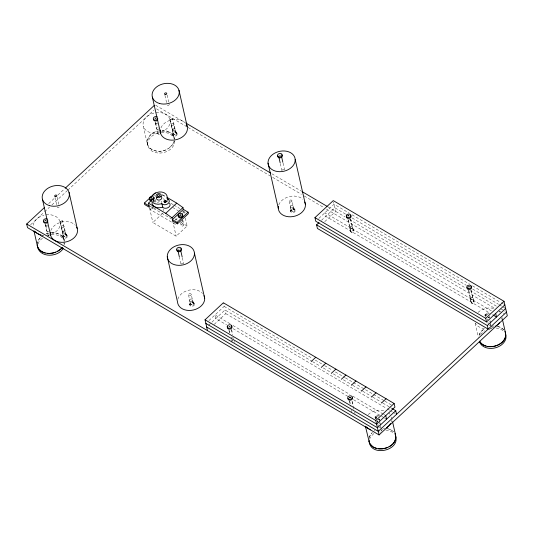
<?xml version="1.0" encoding="UTF-8"?>
<svg xmlns="http://www.w3.org/2000/svg" width="534" height="534" viewBox="0 0 534 534"><rect width="100%" height="100%" fill="white"/><g stroke="black" fill="none" stroke-linecap="round" stroke-linejoin="round"><path stroke-width="0.4" stroke-dasharray="2.67 2" d="M148.011 145.802C144.754 139.027 151.709 132.399 157.991 131.104M37.246 244.912L37.547 242.202L38.748 239.559L40.778 237.156L38.441 240.073L37.313 243.29M46.098 214.822A13.744 10.166 -12.8 0 1 60.035 221.623L64.14 239.673L64.02 244.125L64.334 242.863M64.634 244.672L64.814 243.05M174.725 140.876C174.505 154.159 150.368 158.298 147.564 144.54C144.954 121.058 191.893 131.197 167.456 149.166M147.564 144.54C147.551 137.739 154.399 133.34 160.52 132.499M173.844 142.311L174.244 140.689M38.034 243.831L39.362 241.121L43.02 237.61M369.495 439.302L370.823 436.592L373.873 433.528M173.116 143.906C168.297 151.683 155.434 154.166 148.919 147.17M168.143 131.638C171.267 132.606 174.017 135.636 174.311 139.067M48.681 203.581L55.396 197.34M57.839 195.064L64.561 188.822M30.571 224.787L44.008 212.298M44.616 211.731L49.502 207.192M51.945 204.916L67.211 190.725M67.818 190.157L153.919 110.124M153.231 196.579L154.453 195.444M154.566 197.487L152.123 199.756A1.101 0.814 -12.8 0 1 153.151 200.884M153.959 201.325L155.788 199.623M154.253 201.578L155.441 200.477M154.9 202.206L156.122 201.071M175.446 224.407L150.334 209.595L153.298 206.838M157.443 202.987L159.82 200.784M185.325 218.019L187.14 225.995L176.147 236.208L152.844 222.471L163.838 212.252M182.474 211.971L183.696 210.837L185.719 212.031M175.219 220.242L177.588 218.039M179.958 215.836L181.146 214.735M181.734 214.181L184.697 211.431L185.031 212.872M208.914 320.58L224.173 306.389L223.359 302.778M318.825 218.399L334.084 204.208L349.156 213.099M208.507 325.319L224.994 309.994L311.809 361.191M321.475 220.308L334.905 207.819L345.672 214.167M214.214 324.392L225.815 313.605L224.994 309.994M324.739 221.65L335.726 211.431L333.596 202.046M41.392 236.702L43.494 235.154M42.333 235.894L43.221 235.354M46.491 233.792C51.825 231.903 58.707 232.297 62.638 236.809M165.527 150.047C158.918 152.804 148.305 151.035 147.157 142.732M46.031 233.932L48.08 233.278M47.466 235.414L49.035 235.04M161.315 132.465C166.207 131.931 172.082 133.714 174.157 138.553M51.785 232.811C57.185 232.27 63.82 235.28 64.4 241.248M51.404 234.646C56.297 234.106 62.171 235.888 64.247 240.727M491.58 326.287L493.703 326A13.744 10.166 -12.8 0 1 495.799 326.094M383.252 428.281L384.84 428.221M162.243 130.53L164.332 130.623M385.421 428.248C390.528 428.528 400.74 435.824 387.891 428.615M385.828 430.05C388.799 430.331 391.756 431.352 393.912 433.474M166.341 130.97L168.21 131.564M352.026 214.788L469.686 284.175M472.557 285.87L500.538 302.371M501.252 302.791L503.408 304.06M346.386 214.588L349.256 216.283M352.126 217.972L466.202 285.243M466.916 285.67L469.072 286.938M472.657 289.054L498.489 304.287M499.203 304.707L502.073 306.403M502.788 306.823L504.944 308.091M155.648 105.231L185.064 122.58M271.873 173.777L301.289 191.119M327.836 206.778L345.051 216.931M349.356 219.467L465.588 288.006M469.893 290.549L496.433 306.202M500.738 308.739L505.044 311.275M156.469 108.843L187.314 127.039M188.035 127.459L269.824 175.693M272.694 177.381L301.39 194.309M304.26 195.998L323.631 207.426M326.501 209.114L494.384 308.118M499.41 311.082L504.43 314.039M491.373 310.881L324.926 212.726L325.747 216.337L490.045 313.224M162.216 194.576L166.361 197.019M163.177 198.735L164.612 199.582M171.067 203.387L173.223 204.662M173.937 205.083L179.678 208.467M172.609 207.426L178.343 210.81M175.132 218.913L177.255 220.162M180.786 222.244L187.14 225.995M149.513 205.99L171.04 218.68M224.173 306.389L312.423 358.427M315.294 360.123L323.904 365.196M324.619 365.623L332.508 370.276M335.379 371.964L344.71 377.465M345.425 377.892L384.166 400.734M384.887 401.161L391.342 404.966M312.523 361.611L320.42 366.264M323.284 367.959L330.459 372.191M333.329 373.88L340.505 378.112M343.375 379.808L351.986 384.88M352.7 385.308L362.032 390.808M362.746 391.228L372.071 396.729M372.792 397.156L382.117 402.656M382.838 403.077L390.007 407.309M390.728 407.729L392.163 408.577M225.815 313.605L386.523 408.376M387.243 408.797L392.263 411.761M392.984 412.188L395.133 413.456M230.081 323.784L215.015 314.9L215.836 318.511L226.596 324.859M232.951 325.48L349.897 394.446M352.767 396.135L382.898 413.903M383.619 414.331L385.054 415.172M233.058 328.664L348.569 396.782M349.283 397.203L350.718 398.05M353.588 399.746L380.849 415.819M381.57 416.246L383.719 417.515M384.44 417.935L386.589 419.203M63.546 238.177L64.14 239.673M501.947 317.269L502.3 318.838M489.264 316.682L489.591 318.124M490.032 320.647L490.546 322.903M489.885 321.274L490.412 323.591M490.586 324.365L491.113 326.681M487.889 322.336L488.416 324.659M484.979 315.12L485.179 316.021M473.264 298.413A1.515 1.121 -12.8 0 1 471.081 299.687A1.515 1.121 -12.8 0 1 470.961 297.738A1.515 1.121 -12.8 0 1 473.264 298.413L474.079 302.017A1.515 1.121 -12.8 0 1 471.902 303.292A1.515 1.121 -12.8 0 1 471.782 301.35A1.515 1.121 -12.8 0 1 474.079 302.017M471.208 289.955L473.938 301.984A1.375 1.015 -12.8 0 1 472.029 303.212A1.375 1.015 -12.8 0 1 471.796 301.463A1.375 1.015 -12.8 0 1 473.938 301.984M471.095 290.73L472.857 298.466A1.101 0.814 -12.8 0 1 471.268 299.394A1.101 0.814 -12.8 0 1 471.182 297.979A1.101 0.814 -12.8 0 1 472.857 298.466M468.752 290.249L470.681 298.76M468.505 290.429L471.235 302.458M470.274 298.813L471.095 302.424M475.14 323.304L478.351 337.421M352.727 227.33A1.515 1.121 -12.8 0 1 350.551 228.605A1.515 1.121 -12.8 0 1 350.431 226.663A1.515 1.121 -12.8 0 1 352.727 227.33L353.548 230.942A1.515 1.121 -12.8 0 1 351.365 232.217A1.515 1.121 -12.8 0 1 351.252 230.267A1.515 1.121 -12.8 0 1 353.548 230.942M350.678 218.873L353.408 230.908A1.375 1.015 -12.8 0 1 351.492 232.136A1.375 1.015 -12.8 0 1 351.265 230.388A1.375 1.015 -12.8 0 1 353.408 230.908M350.391 218.88L352.32 227.384A1.101 0.814 -12.8 0 1 350.738 228.312A1.101 0.814 -12.8 0 1 350.651 226.897A1.101 0.814 -12.8 0 1 352.32 227.384M348.395 219.948L350.15 227.678M347.968 219.347L350.704 231.376M349.743 227.738L350.564 231.342M391.502 417.094L392.036 419.45M379.354 418.856L379.681 420.298M379.801 422.674L381.203 428.862M381.383 429.636L381.73 431.178M377.097 420.645L377.805 423.742M377.979 424.517L378.506 426.833M375.869 417.094L376.203 418.536M352.32 401.448L353.228 405.46M352.026 401.421L353.435 407.609M349.677 400.941L350.911 406.354M349.43 401.121L349.977 403.524M351.365 410.225L351.859 412.388M294.975 209.635A2.336 1.729 -12.8 0 1 291.724 211.731A2.336 1.729 -12.8 0 1 291.33 208.754A2.336 1.729 -12.8 0 1 294.975 209.635L295.182 210.543A2.336 1.729 -12.8 0 1 291.924 212.632A2.336 1.729 -12.8 0 1 291.531 209.655A2.336 1.729 -12.8 0 1 295.182 210.543M293.346 206.231A1.515 1.121 -12.8 0 1 291.17 207.506A1.515 1.121 -12.8 0 1 291.05 205.557A1.515 1.121 -12.8 0 1 293.346 206.231L294.167 209.835A1.515 1.121 -12.8 0 1 291.985 211.11A1.515 1.121 -12.8 0 1 291.871 209.168A1.515 1.121 -12.8 0 1 294.167 209.835M291.978 200.784A1.375 1.015 -12.8 0 1 290.062 202.012A1.375 1.015 -12.8 0 1 289.835 200.263A1.375 1.015 -12.8 0 1 291.978 200.784L294.027 209.802A1.375 1.015 -12.8 0 1 292.111 211.03A1.375 1.015 -12.8 0 1 291.884 209.281A1.375 1.015 -12.8 0 1 294.027 209.802M283.033 163.09L284.488 169.505M289.274 201.258L291.324 210.276M290.363 206.631L291.184 210.242M280.33 163.564L281.965 170.78M290.376 210.443L290.583 211.344M231.602 329.565L232.697 334.377M231.322 329.571L232.377 334.211M229.32 330.639L229.847 332.956M228.899 330.039L229.446 332.448M231.088 339.664L231.636 342.067M177.014 133.12A2.336 1.729 -12.8 0 1 173.764 135.209A2.336 1.729 -12.8 0 1 173.37 132.232A2.336 1.729 -12.8 0 1 177.014 133.12L177.221 134.021A2.336 1.729 -12.8 0 1 173.964 136.11A2.336 1.729 -12.8 0 1 173.57 133.133A2.336 1.729 -12.8 0 1 177.221 134.021M175.386 129.709A1.515 1.121 -12.8 0 1 173.21 130.984A1.515 1.121 -12.8 0 1 173.089 129.041A1.515 1.121 -12.8 0 1 175.386 129.709L176.207 133.32A1.515 1.121 -12.8 0 1 174.024 134.595A1.515 1.121 -12.8 0 1 173.91 132.646A1.515 1.121 -12.8 0 1 176.207 133.32M174.017 124.262A1.375 1.015 -12.8 0 1 172.102 125.49A1.375 1.015 -12.8 0 1 171.875 123.741A1.375 1.015 -12.8 0 1 174.017 124.262L176.066 133.28A1.375 1.015 -12.8 0 1 174.151 134.515A1.375 1.015 -12.8 0 1 173.924 132.766A1.375 1.015 -12.8 0 1 176.066 133.28M167.102 95.099L168.684 102.061M172.495 118.815A1.101 0.814 -12.8 0 1 170.907 119.743A1.101 0.814 -12.8 0 1 170.82 118.328A1.101 0.814 -12.8 0 1 172.495 118.815L174.952 129.642A1.101 0.814 -12.8 0 1 173.363 130.57A1.101 0.814 -12.8 0 1 173.276 129.155A1.101 0.814 -12.8 0 1 174.952 129.642M164.933 95.392L166.688 103.122M170.319 119.109L172.782 129.936M171.314 124.736L173.363 133.754M156.008 112.647A13.744 10.166 -12.8 0 1 169.945 119.449L174.051 137.492M172.415 133.921L172.622 134.822M183.696 210.837L184.237 213.233M155.548 123.007L158.011 133.834M155.147 122.493L156.509 128.507M194.222 303.299A2.336 1.729 -12.8 0 1 190.972 305.388A2.336 1.729 -12.8 0 1 190.578 302.418A2.336 1.729 -12.8 0 1 194.222 303.299L194.429 304.2A2.336 1.729 -12.8 0 1 191.172 306.289A2.336 1.729 -12.8 0 1 190.785 303.319A2.336 1.729 -12.8 0 1 194.429 304.2M192.6 299.894A1.515 1.121 -12.8 0 1 190.418 301.169A1.515 1.121 -12.8 0 1 190.298 299.22A1.515 1.121 -12.8 0 1 192.6 299.894L193.415 303.499A1.515 1.121 -12.8 0 1 191.239 304.774A1.515 1.121 -12.8 0 1 191.119 302.831A1.515 1.121 -12.8 0 1 193.415 303.499M191.225 294.441A1.375 1.015 -12.8 0 1 189.31 295.669A1.375 1.015 -12.8 0 1 189.083 293.92A1.375 1.015 -12.8 0 1 191.225 294.441L193.275 303.466A1.375 1.015 -12.8 0 1 191.366 304.694A1.375 1.015 -12.8 0 1 191.132 302.945A1.375 1.015 -12.8 0 1 193.275 303.466M182.348 257.768L183.623 263.382M172.702 221.056L176.147 236.208M167.195 199.416L167.836 202.232L168.016 201.478A8.177 6.048 -12.8 0 0 168.063 200.517M188.522 294.915L190.571 303.939M189.61 300.295L190.431 303.906M179.277 256.64L181.099 264.657M189.623 304.106L189.83 305.007M161.301 201.084L161.662 202.68M163.11 209.061L163.471 210.656M153.892 113.061A13.744 10.166 -12.8 0 0 143.319 126.264L147.417 144.307M153.939 197.854L154.146 198.755M153.198 198.922L153.885 201.925M153.271 200.457L153.605 201.925M152.03 206.157L152.544 208.414A1.375 1.015 -12.8 0 0 153.885 209.208A1.375 1.015 -12.8 0 0 155.247 208.153M150.007 208.153L150.334 209.595M149.58 208.113L152.844 222.471M67.104 235.294A2.336 1.729 -12.8 0 1 63.853 237.383A2.336 1.729 -12.8 0 1 63.459 234.413A2.336 1.729 -12.8 0 1 67.104 235.294L67.311 236.195A2.336 1.729 -12.8 0 1 64.053 238.284A2.336 1.729 -12.8 0 1 63.659 235.314A2.336 1.729 -12.8 0 1 67.311 236.195M65.475 231.883A1.515 1.121 -12.8 0 1 63.299 233.158A1.515 1.121 -12.8 0 1 63.179 231.215A1.515 1.121 -12.8 0 1 65.475 231.883L66.296 235.494A1.515 1.121 -12.8 0 1 64.113 236.769A1.515 1.121 -12.8 0 1 64 234.827A1.515 1.121 -12.8 0 1 66.296 235.494M64.107 226.436A1.375 1.015 -12.8 0 1 62.191 227.664A1.375 1.015 -12.8 0 1 61.964 225.915A1.375 1.015 -12.8 0 1 64.107 226.436L66.156 235.461A1.375 1.015 -12.8 0 1 64.24 236.689A1.375 1.015 -12.8 0 1 64.013 234.94A1.375 1.015 -12.8 0 1 66.156 235.461M57.191 197.273L58.773 204.235M62.585 220.989A1.101 0.814 -12.8 0 1 60.996 221.917A1.101 0.814 -12.8 0 1 60.909 220.502A1.101 0.814 -12.8 0 1 62.585 220.989L65.041 231.816A1.101 0.814 -12.8 0 1 63.453 232.744A1.101 0.814 -12.8 0 1 63.366 231.329A1.101 0.814 -12.8 0 1 65.041 231.816M55.022 197.567L56.778 205.303M60.409 221.283L62.872 232.11M61.403 226.91L63.453 235.935M62.505 236.095L62.712 237.003M45.637 225.181L47.92 235.234M45.063 223.92L46.598 230.681M182.782 219.921L183.809 224.787A1.375 1.028 -11.9 0 1 181.894 226.016A1.375 1.028 -11.9 0 1 181.66 224.247A1.375 1.028 -11.9 0 1 183.809 224.787M180.585 222.811L181.099 225.241M379.2 419.157L379.667 421.566M379.821 422.367L380.595 426.372M375.062 417.261L375.228 418.142M178.169 249.391A1.375 1.015 -12.8 0 1 179.464 248.951M181.166 264.23A1.375 1.015 -12.8 0 1 183.469 263.636M279.035 155.521A1.375 1.015 -12.8 0 1 281.058 155.327M282.146 170.146A1.375 1.015 -12.8 0 1 284.335 169.759M348.308 215.042A2.336 1.729 -12.8 0 1 349.269 214.948M347.774 216.116A1.375 1.015 -12.8 0 1 349.069 215.676M468.518 287.032A1.375 1.015 -12.8 0 1 469.867 286.791M349.236 397.883A1.375 1.015 -12.8 0 1 351.045 397.57M354.81 412.468A1.375 1.015 -12.8 0 1 354.81 413.109M228.912 326.641A1.375 1.015 -12.8 0 1 229.433 326.421M229.713 326.367A1.375 1.015 -12.8 0 1 230.267 326.407M234.339 341.813A1.375 1.015 -12.8 0 1 234.279 342.027M232.197 341.079A1.375 1.015 -12.8 0 1 232.998 340.805M153.371 196.919A2.336 1.729 -12.8 0 1 152.11 199.916M152.797 197.467A2.336 1.729 -12.8 0 1 154.159 198.935A2.336 1.729 -12.8 0 1 152.771 200.664M152.137 198.121A1.375 1.015 -12.8 0 1 153.205 199.028A1.375 1.015 -12.8 0 1 152.27 200.096M152.123 200.137A1.375 1.015 -12.8 0 0 153.205 199.028A1.375 1.015 -12.8 0 0 152.15 198.127M152.544 208.414A1.375 1.015 -12.8 0 1 153.625 207.199M180.098 214.408A2.336 1.749 -11.9 0 1 181.059 214.321M181.587 215.309A1.375 1.028 -11.9 0 0 179.558 215.482A1.375 1.015 -12.8 0 1 181.5 215.249M375.996 418.442A2.336 1.769 -10.9 0 1 375.649 415.832A2.336 1.769 -10.9 0 1 379.093 415.565M378.893 419.11A2.336 1.769 -10.9 0 1 378.472 419.33A1.515 1.121 -12.8 0 1 379.447 419.764M375.809 419.103A2.336 1.769 -10.9 0 1 375.662 416.874A2.336 1.769 -10.9 0 1 378.486 416.066M376.517 418.556A1.375 1.041 -10.9 0 1 376.624 417.067A1.375 1.041 -10.9 0 1 378.553 416.994M380.422 425.972A1.375 1.041 -10.9 0 1 379.233 427.634M485.907 316.262A2.336 1.729 -12.8 0 1 485.74 313.565A2.336 1.729 -12.8 0 1 489.284 313.652M489.478 316.302A2.336 1.729 -12.8 0 1 489.191 316.622M488.41 317.129A2.336 1.729 -12.8 0 1 487.949 317.283M485.279 316.368A2.336 1.729 -12.8 0 1 485.947 314.466A2.336 1.729 -12.8 0 1 488.436 313.932M486.134 315.641A1.375 1.015 -12.8 0 1 488.043 314.626M490.546 323.858A1.375 1.015 -12.8 0 1 490.706 325.039M490.532 325.233A1.375 1.015 -12.8 0 1 489.237 325.673M45.437 219.761A2.336 1.729 -12.8 0 1 45.917 219.674M44.729 221.023A1.375 1.015 -12.8 0 1 46.198 220.388M48.748 231.202A1.375 1.015 -12.8 0 1 46.658 230.888A1.375 1.015 -12.8 0 1 47.96 229.42M155.347 117.58A2.336 1.729 -12.8 0 1 156.308 117.493M154.807 118.655A1.375 1.015 -12.8 0 1 156.108 118.214M158.872 128.861A1.375 1.015 -12.8 0 1 156.569 128.714A1.375 1.015 -12.8 0 1 158.157 127.239M152.611 199.823A8.177 6.048 -12.8 0 1 154.933 197.333M162.122 195.491A8.177 6.048 -12.8 0 1 166.301 197.153M152.123 199.582A1.375 1.015 -12.8 0 1 153.392 200.958M278.795 204.889A13.744 10.166 -12.8 0 1 289.461 196.552A13.744 10.166 -12.8 0 1 302.798 199.235M177.822 299.22A13.744 10.166 -12.8 0 1 188.709 290.209A13.744 10.166 -12.8 0 1 202.553 293.4M50.85 230.548A13.744 10.166 -12.8 0 1 61.911 222.004A13.744 10.166 -12.8 0 1 75.401 225.275M160.968 127.84A13.744 10.166 -12.8 0 1 171.474 119.903A13.744 10.166 -12.8 0 1 184.484 122.306M59.181 206.985A1.101 0.814 -12.8 0 1 57.131 206.845M169.165 104.17A1.101 0.814 -12.8 0 1 168.457 105.278A1.101 0.814 -12.8 0 1 167.089 104.878M347.974 216.23A1.101 0.814 -12.8 0 1 349.009 215.883M468.505 287.312A1.101 0.814 -12.8 0 1 469.807 287.005M228.906 326.921A1.101 0.814 -12.8 0 1 230.207 326.614M349.65 397.843A1.101 0.814 -12.8 0 1 350.971 397.797M353.194 408.523A1.101 0.814 -12.8 0 1 353.782 409.157M233.084 337.688A1.101 0.814 -12.8 0 1 233.131 338.503M231.582 337.588A1.101 0.814 -12.8 0 1 232.397 337.395M479.078 335.506A13.577 10.046 -12.8 0 1 484.952 328.543M497.087 326.421A13.577 10.046 -12.8 0 1 503.502 329.758M480.68 334.698A13.577 10.046 -12.8 0 1 484.645 330.793M489.898 328.497A13.577 10.046 -12.8 0 1 491.988 328.09M496.159 328.023A13.577 10.046 -12.8 0 1 503.909 331.561M479.091 334.958A13.744 10.166 -12.8 0 1 484.865 328.443M497.801 326.441A13.744 10.166 -12.8 0 1 504.009 330.099M157.223 123.494A1.101 0.814 -12.8 0 1 155.648 123.307A1.101 0.814 -12.8 0 1 156.302 122.106M159.426 134.435A1.101 0.814 -12.8 0 1 158.011 133.72A1.101 0.814 -12.8 0 1 159.593 132.906M169.945 119.449A13.744 10.166 -12.8 0 1 161.428 131.998M159.379 132.652A13.744 10.166 -12.8 0 1 143.319 126.264M487.862 319.152A1.101 0.814 -12.8 0 1 487.362 319.005M488.049 317.51A1.101 0.814 -12.8 0 1 489.01 317.79M490.058 329.932A1.101 0.814 -12.8 0 1 489.491 329.084M489.972 328.517A1.101 0.814 -12.8 0 1 490.225 328.397M491.053 328.37A1.101 0.814 -12.8 0 1 491.287 328.47M377.685 421.279A1.101 0.814 -12.8 0 1 377.151 420.852M378.419 419.671A1.101 0.814 -12.8 0 1 379.1 419.964M60.035 221.623A13.744 10.166 -12.8 0 1 51.518 234.179M49.468 234.833A13.744 10.166 -12.8 0 1 48.06 235.134M33.215 225.248A13.744 10.166 -12.8 0 1 43.982 215.235M391.696 420.285A13.744 10.166 -12.8 0 1 391.295 421.913M382.978 429.643A13.744 10.166 -12.8 0 1 380.929 430.297M368.14 414.578A13.744 10.166 -12.8 0 1 383.792 410.573M388.805 413.016A13.744 10.166 -12.8 0 1 390 414.23M47.312 225.668A1.101 0.814 -12.8 0 1 45.737 225.482A1.101 0.814 -12.8 0 1 46.391 224.28M48.22 235.581A1.101 0.814 -12.8 0 1 49.415 235.033M380.415 432.153A1.101 0.814 -12.8 0 1 379.727 431.859M501.606 318.11A13.744 10.166 -12.8 0 1 501.373 319.198M494.19 326.908A13.744 10.166 -12.8 0 1 491.534 327.929M484.498 328.597A13.744 10.166 -12.8 0 1 475.373 323.224M478.05 312.403A13.744 10.166 -12.8 0 1 493.703 308.398M499.143 311.229A13.744 10.166 -12.8 0 1 499.911 312.056M486.267 315.654A1.515 1.121 -12.8 0 1 486.314 313.945A1.515 1.121 -12.8 0 1 488.537 313.979M47.533 225.902A1.515 1.121 -12.8 0 1 45.584 225.875A1.515 1.121 -12.8 0 1 45.617 224.38M182.234 220.375A1.101 0.814 -12.8 0 1 182.535 221.63A1.101 0.814 -12.8 0 1 180.819 221.69M234.479 341.633A1.515 1.121 -12.8 0 1 234.313 342.221M232.177 340.959A1.515 1.121 -12.8 0 1 232.917 340.712M157.443 123.728A1.515 1.121 -12.8 0 1 155.494 123.701A1.515 1.121 -12.8 0 1 155.528 122.206M377.865 421.64A1.515 1.121 -12.8 0 1 377.178 421.439M487.776 319.459A1.515 1.121 -12.8 0 1 487.409 319.399M488.029 317.203A1.515 1.121 -12.8 0 1 489.358 317.59M354.943 412.428A1.515 1.121 -12.8 0 1 354.843 413.296M155.007 118.374A1.515 1.121 -12.8 0 1 156.135 118.114M44.796 220.776A1.515 1.121 -12.8 0 1 46.224 220.288M231.716 337.194A1.515 1.121 -12.8 0 1 232.096 337.101M376.357 417.828A1.515 1.121 -12.8 0 1 376.263 416.24A1.515 1.121 -12.8 0 1 378.372 415.953M369.174 437.132L369.087 437.493L370.216 435.03L372.238 432.62L369.174 437.132M374.955 430.618L374.681 430.818L374.955 430.618"/><path stroke-width="0.8" d="M369.294 440.557C369.001 457.311 400.734 451.35 395.547 435.784M376.71 448.42L373.126 447.058L369.561 443.44L365.41 426.259M63.386 248.223C57.752 257.889 38.027 258.156 37.246 244.912C37.507 249.138 41.325 252.135 45.216 253.003M62.238 247.376L60.869 248.998L57.545 251.34M62.178 247.596C58.546 251.834 52.726 253.87 47.219 253.356M504.844 304.907L486.521 321.935L315.768 221.243L314.947 217.632L333.269 200.604L504.023 301.296L507.3 315.734L379.073 434.936L27.521 227.624L26.7 224.013L44.409 207.552M65.168 188.255L154.319 105.378M151.509 200.323L148.459 203.16L149.4 207.312L144.681 204.529L144.354 203.087L155.347 192.867M165.734 213.353L176.727 203.134L182.955 207.586L183.369 209.395L188.088 212.178L188.415 213.62L177.428 223.839L172.702 221.056L171.968 217.805L165.734 213.353L148.459 203.16M171.968 217.805L182.955 207.586M183.369 209.395L172.375 219.614L177.094 222.398L177.428 223.839M177.094 222.398L188.088 212.178M207.499 330.633L205.036 319.806L223.359 302.778L394.112 403.477L394.926 407.082L376.61 424.109L205.857 323.417M316.589 224.847L487.342 325.546L488.163 329.151L317.41 228.459L316.589 224.847L319.032 222.578M311.182 361.531L315.761 357.273M321.228 367.452L325.807 363.193M331.274 373.379L335.853 369.121M341.319 379.3L345.899 375.042M351.359 385.221L355.944 380.962M361.405 391.148L365.984 386.89M371.45 397.069L376.029 392.81M381.496 402.99L386.075 398.738M379.073 434.936L375.789 420.505L394.112 403.477M486.521 321.935L485.7 318.324L504.023 301.296M392.163 408.577L395.747 410.693L377.431 427.721L206.678 327.028M487.342 325.546L505.658 308.518M506.479 312.123L378.252 431.332L26.7 224.013M389.006 446.811C393.178 444.682 396.889 440.049 395.601 435.137L392.57 421.8M161.762 203.614L160.814 203.921A8.177 6.048 -12.8 0 1 151.135 199.496A8.177 6.048 -12.8 0 1 159.232 191.966A8.177 6.048 -12.8 0 1 167.222 197.96L167.035 198.715L167.623 198.915A4.125 3.05 -12.8 0 1 168.223 203.421A4.125 3.05 -12.8 0 1 162.162 203.995L161.762 203.614L162.957 207.519A4.125 3.05 -12.8 0 0 168.384 207.432A4.125 3.05 -12.8 0 0 169.552 203.28M162.563 207.132L161.615 207.439A8.177 6.048 -12.8 0 1 151.903 202.7M55.616 252.222C49.589 254.538 41.138 253.75 37.867 247.489M387.077 447.686L382.911 448.754L378.686 448.82M185.779 123L270.438 172.929M302.004 191.546L327.115 206.351M492.915 314.913L496.5 317.029L495.679 313.425M314.947 217.632L485.7 318.324M167.049 197.426L176.727 203.134M144.354 203.087L149.073 205.87M205.036 319.806L375.789 420.505M395.14 433.982L395.3 434.389M395.006 433.648L395.601 435.137M395.487 435.163C398.004 448.994 372.558 454.748 368.894 441.151M502.481 319.626L505.511 332.962M395.747 410.693L396.568 414.297M385.768 415.599L386.589 419.203M295.189 159.486A13.744 10.166 -12.8 0 1 275.357 171.08A13.744 10.166 -12.8 0 1 274.276 153.398A13.744 10.166 -12.8 0 1 295.189 159.486L305.435 204.602M281.578 156.676L282.853 162.289M278.868 157.15L280.143 162.763M268.028 163.157L278.274 208.267M178.983 90.293L187.18 126.378M194.436 253.149A13.744 10.166 -12.8 0 1 174.605 264.737A13.744 10.166 -12.8 0 1 173.523 247.055A13.744 10.166 -12.8 0 1 194.436 253.149L204.682 298.259M152.35 97.108L160.554 133.193M180.712 250.553L182.167 256.967M178.002 251.027L179.277 256.64M167.275 256.814L177.522 301.924A13.744 10.166 -12.8 0 0 193.495 309.974A13.744 10.166 -12.8 0 0 204.055 295.682M69.073 192.467L77.27 228.559M42.44 199.282L50.643 235.367M33.942 230.795L37.507 246.488M180.899 248.65A2.336 1.729 -12.8 0 1 179.638 251.654A2.336 1.729 -12.8 0 1 176.981 249.658M281.765 154.773A2.336 1.729 -12.8 0 1 280.504 157.777A2.336 1.729 -12.8 0 1 277.847 155.781M350.504 215.376A2.336 1.729 -12.8 0 1 350.484 217.712A2.336 1.729 -12.8 0 1 347.407 218.252A2.336 1.729 -12.8 0 1 346.78 216.023M471.315 286.718A2.336 1.729 -12.8 0 1 469.533 289.501A2.336 1.729 -12.8 0 1 467.116 287.452M470.681 286.237A2.336 1.729 -12.8 0 1 471.035 286.451M352.246 397.409A2.336 1.729 -12.8 0 1 350.704 400.14A2.336 1.729 -12.8 0 1 347.941 398.511M231.436 326.06A2.336 1.729 -12.8 0 1 231.416 328.403A2.336 1.729 -12.8 0 1 228.338 328.944A2.336 1.729 -12.8 0 1 227.711 326.715M151.629 200.003A2.336 1.729 -12.8 0 1 149.346 198.288A2.336 1.729 -12.8 0 1 152.137 196.499M151.356 200.911A2.336 1.729 -12.8 0 1 149.854 198.468M182.294 214.761A2.336 1.749 -11.9 0 1 182.281 217.124A2.336 1.749 -11.9 0 1 179.197 217.638A2.336 1.749 -11.9 0 1 178.57 215.382M47.893 220.856A2.336 1.729 -12.8 0 1 44.602 222.171A2.336 1.729 -12.8 0 1 43.888 219.621A2.336 1.729 -12.8 0 1 47.426 219.187M47.9 222.111A2.336 1.729 -12.8 0 1 45.176 223.159A2.336 1.729 -12.8 0 1 43.608 221.463M157.804 118.675A2.336 1.729 -12.8 0 1 154.513 119.996A2.336 1.729 -12.8 0 1 153.799 117.44A2.336 1.729 -12.8 0 1 157.336 117.013M157.81 119.93A2.336 1.729 -12.8 0 1 155.087 120.978A2.336 1.729 -12.8 0 1 153.518 119.282M165.707 200.864A1.101 0.814 -12.8 0 1 166.174 201.925A1.101 0.814 -12.8 0 1 164.706 202.426A1.101 0.814 -12.8 0 1 164.245 201.365M160.968 196.432A2.683 1.982 -12.8 0 1 161.288 199.095A2.683 1.982 -12.8 0 1 157.764 199.923A2.683 1.982 -12.8 0 1 156.829 197.4M167.549 198.695A8.177 6.048 -12.8 0 1 167.903 199.582M304.807 202.019A13.744 10.166 -12.8 0 1 292.926 216.577A13.744 10.166 -12.8 0 1 278.414 206.231M76.676 227.063A13.744 10.166 -12.8 0 1 65.642 241.995A13.744 10.166 -12.8 0 1 50.443 232.177M186.586 124.889A13.744 10.166 -12.8 0 1 175.553 139.821A13.744 10.166 -12.8 0 1 160.354 130.002M505.398 333.817A13.577 10.046 -12.8 0 1 495.826 347.707A13.577 10.046 -12.8 0 1 479.392 341.286M505.605 334.558A13.577 10.046 -12.8 0 1 505.571 335.893M505.311 337.228A13.577 10.046 -12.8 0 1 487.969 346.433M486.027 346.005A13.577 10.046 -12.8 0 1 479.692 341.319M504.917 331.474A13.744 10.166 -12.8 0 1 496.987 345.511A13.744 10.166 -12.8 0 1 479.472 341.266M390.568 423.502A13.744 10.166 -12.8 0 1 386.676 427.681M370.709 429.837A13.744 10.166 -12.8 0 1 366.371 426.766M41.118 234.96A13.744 10.166 -12.8 0 1 34.91 231.302M499.45 322.843A13.744 10.166 -12.8 0 1 495.425 326.247M178.016 250.773A2.336 1.729 -12.8 0 0 181.266 248.684A2.336 1.729 -12.8 0 0 177.622 247.796A2.336 1.729 -12.8 0 0 178.016 250.773M278.882 156.896A2.336 1.729 -12.8 0 0 282.132 154.807A2.336 1.729 -12.8 0 0 278.488 153.919A2.336 1.729 -12.8 0 0 278.882 156.896M347.621 217.492A2.336 1.729 -12.8 0 0 350.871 215.402A2.336 1.729 -12.8 0 0 347.227 214.521A2.336 1.729 -12.8 0 0 347.621 217.492M468.151 288.574A2.336 1.729 -12.8 0 0 471.402 286.484A2.336 1.729 -12.8 0 0 467.757 285.597A2.336 1.729 -12.8 0 0 468.151 288.574M349.082 399.258A2.336 1.729 -12.8 0 0 352.333 397.169A2.336 1.729 -12.8 0 0 348.689 396.288A2.336 1.729 -12.8 0 0 349.082 399.258M228.545 328.183A2.336 1.729 -12.8 0 0 231.803 326.094A2.336 1.729 -12.8 0 0 228.151 325.206A2.336 1.729 -12.8 0 0 228.545 328.183M179.431 216.897A2.336 1.749 -11.9 0 0 182.681 214.815A2.336 1.749 -11.9 0 0 179.03 213.887A2.336 1.749 -11.9 0 0 179.431 216.897M157.41 197.553A2.683 1.982 -12.8 0 0 161.275 195.297A2.683 1.982 -12.8 0 0 157.196 194.109A2.683 1.982 -12.8 0 0 157.41 197.553M158.064 196.532A1.235 0.914 -12.8 0 0 159.853 195.491A1.235 0.914 -12.8 0 0 157.971 194.937A1.235 0.914 -12.8 0 0 158.064 196.532M164.605 201.972A1.101 0.814 -12.8 0 0 166.194 201.044A1.101 0.814 -12.8 0 0 164.519 200.557A1.101 0.814 -12.8 0 0 164.605 201.972M159.419 103.456A13.744 10.166 -12.8 0 0 179.244 91.868A13.744 10.166 -12.8 0 0 158.338 85.774A13.744 10.166 -12.8 0 0 159.419 103.456M165.166 94.478A1.101 0.814 -12.8 0 0 166.755 93.55A1.101 0.814 -12.8 0 0 165.079 93.063A1.101 0.814 -12.8 0 0 165.166 94.478M49.508 205.63A13.744 10.166 -12.8 0 0 69.333 194.042A13.744 10.166 -12.8 0 0 48.427 187.948A13.744 10.166 -12.8 0 0 49.508 205.63M55.256 196.652A1.101 0.814 -12.8 0 0 56.844 195.731A1.101 0.814 -12.8 0 0 55.169 195.237A1.101 0.814 -12.8 0 0 55.256 196.652"/></g></svg>
